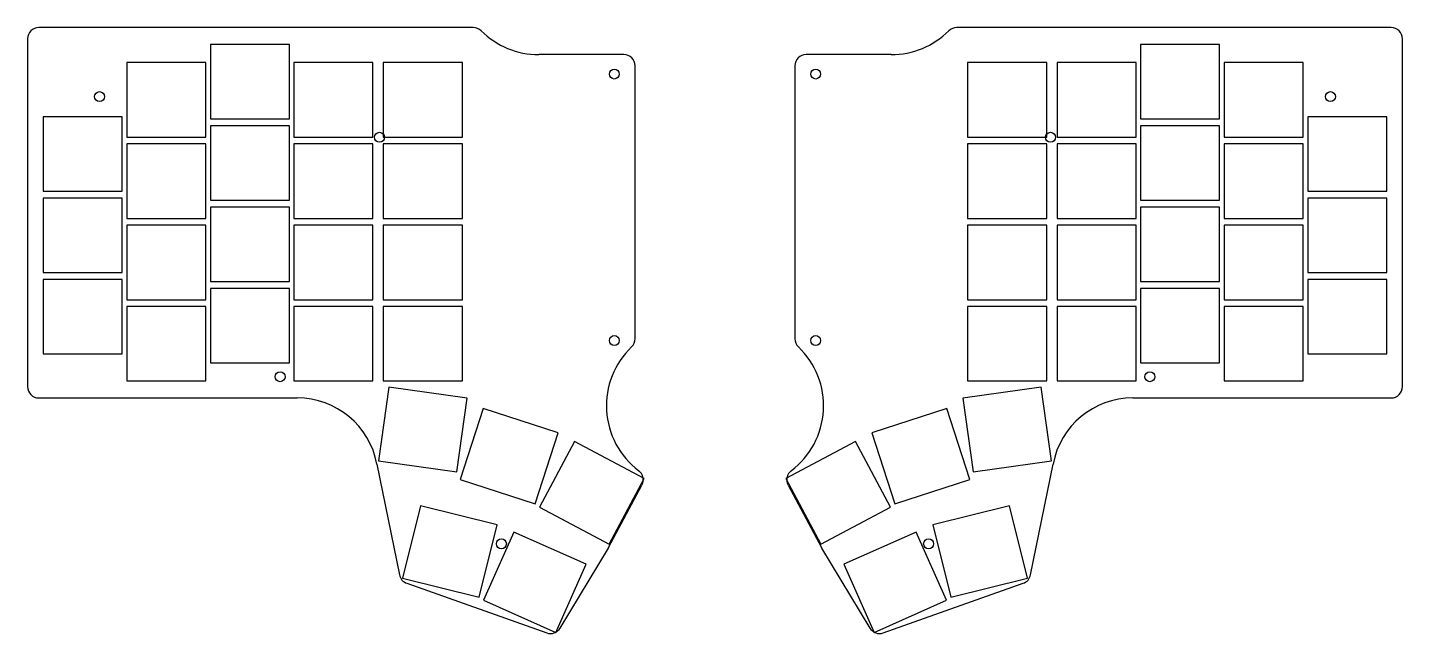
# Model space of a CAD drawing. Header units: millimetres. Extents: x 48 to 352, y -224 to -90.
import ezdxf

# ---------------------------------------------------------------- set-up
doc = ezdxf.new("R2010")
doc.units = ezdxf.units.MM

msp = doc.modelspace()

# ---------------------------------------------------------------- linework, layer by layer
at = {"linetype": 'CONTINUOUS'}
for p, q in [((146.48, -90), (50.25, -90)), ((349.75, -90), (253.52, -90)), ((47.75, -92.5), (47.75, -169.5)), ((105.75, -93.75), (88.25, -93.75)), ((88.25, -93.75), (88.25, -110.25)), ((105.75, -110.25), (105.75, -93.75)), ((311.75, -93.75), (294.25, -93.75)), ((294.25, -93.75), (294.25, -110.25)), ((311.75, -110.25), (311.75, -93.75)), ((352.25, -169.5), (352.25, -92.5)), ((179.8, -96), (160.97, -96)), ((239.03, -96), (220.2, -96)), ((87.25, -97.75), (69.75, -97.75)), ((69.75, -97.75), (69.75, -114.25)), ((87.25, -114.25), (87.25, -97.75)), ((124.25, -97.75), (106.75, -97.75)), ((106.75, -97.75), (106.75, -114.25)), ((124.25, -114.25), (124.25, -97.75)), ((144.05, -97.75), (126.55, -97.75)), ((126.55, -97.75), (126.55, -114.25)), ((144.05, -114.25), (144.05, -97.75)), ((182.3, -158.89), (182.3, -98.5)), ((217.7, -98.5), (217.7, -158.89)), ((273.45, -97.75), (255.95, -97.75)), ((255.95, -97.75), (255.95, -114.25)), ((273.45, -114.25), (273.45, -97.75)), ((293.25, -97.75), (275.75, -97.75)), ((275.75, -97.75), (275.75, -114.25)), ((293.25, -114.25), (293.25, -97.75)), ((330.25, -97.75), (312.75, -97.75)), ((312.75, -97.75), (312.75, -114.25)), ((330.25, -114.25), (330.25, -97.75)), ((68.75, -109.75), (51.25, -109.75)), ((51.25, -109.75), (51.25, -126.25)), ((68.75, -126.25), (68.75, -109.75)), ((88.25, -110.25), (105.75, -110.25)), ((105.75, -111.75), (88.25, -111.75)), ((88.25, -111.75), (88.25, -128.25)), ((105.75, -128.25), (105.75, -111.75)), ((294.25, -110.25), (311.75, -110.25)), ((311.75, -111.75), (294.25, -111.75)), ((294.25, -111.75), (294.25, -128.25)), ((311.75, -128.25), (311.75, -111.75)), ((348.75, -109.75), (331.25, -109.75)), ((331.25, -109.75), (331.25, -126.25)), ((348.75, -126.25), (348.75, -109.75)), ((69.75, -114.25), (87.25, -114.25)), ((106.75, -114.25), (124.25, -114.25)), ((126.55, -114.25), (144.05, -114.25)), ((255.95, -114.25), (273.45, -114.25)), ((275.75, -114.25), (293.25, -114.25)), ((312.75, -114.25), (330.25, -114.25)), ((87.25, -115.75), (69.75, -115.75)), ((69.75, -115.75), (69.75, -132.25)), ((87.25, -132.25), (87.25, -115.75)), ((124.25, -115.75), (106.75, -115.75)), ((106.75, -115.75), (106.75, -132.25)), ((124.25, -132.25), (124.25, -115.75)), ((144.05, -115.75), (126.55, -115.75)), ((126.55, -115.75), (126.55, -132.25)), ((144.05, -132.25), (144.05, -115.75)), ((273.45, -115.75), (255.95, -115.75)), ((255.95, -115.75), (255.95, -132.25)), ((273.45, -132.25), (273.45, -115.75)), ((293.25, -115.75), (275.75, -115.75)), ((275.75, -115.75), (275.75, -132.25)), ((293.25, -132.25), (293.25, -115.75)), ((330.25, -115.75), (312.75, -115.75)), ((312.75, -115.75), (312.75, -132.25)), ((330.25, -132.25), (330.25, -115.75)), ((51.25, -126.25), (68.75, -126.25)), ((68.75, -127.75), (51.25, -127.75)), ((51.25, -127.75), (51.25, -144.25)), ((68.75, -144.25), (68.75, -127.75)), ((331.25, -126.25), (348.75, -126.25)), ((348.75, -127.75), (331.25, -127.75)), ((331.25, -127.75), (331.25, -144.25)), ((348.75, -144.25), (348.75, -127.75)), ((88.25, -128.25), (105.75, -128.25)), ((105.75, -129.75), (88.25, -129.75)), ((88.25, -129.75), (88.25, -146.25)), ((105.75, -146.25), (105.75, -129.75)), ((294.25, -128.25), (311.75, -128.25)), ((311.75, -129.75), (294.25, -129.75)), ((294.25, -129.75), (294.25, -146.25)), ((311.75, -146.25), (311.75, -129.75)), ((69.75, -132.25), (87.25, -132.25)), ((87.25, -133.75), (69.75, -133.75)), ((69.75, -133.75), (69.75, -150.25)), ((87.25, -150.25), (87.25, -133.75)), ((106.75, -132.25), (124.25, -132.25)), ((124.25, -133.75), (106.75, -133.75)), ((106.75, -133.75), (106.75, -150.25)), ((124.25, -150.25), (124.25, -133.75)), ((126.55, -132.25), (144.05, -132.25)), ((144.05, -133.75), (126.55, -133.75)), ((126.55, -133.75), (126.55, -150.25)), ((144.05, -150.25), (144.05, -133.75)), ((255.95, -132.25), (273.45, -132.25)), ((273.45, -133.75), (255.95, -133.75)), ((255.95, -133.75), (255.95, -150.25)), ((273.45, -150.25), (273.45, -133.75)), ((275.75, -132.25), (293.25, -132.25)), ((293.25, -133.75), (275.75, -133.75)), ((275.75, -133.75), (275.75, -150.25)), ((293.25, -150.25), (293.25, -133.75)), ((312.75, -132.25), (330.25, -132.25)), ((330.25, -133.75), (312.75, -133.75)), ((312.75, -133.75), (312.75, -150.25)), ((330.25, -150.25), (330.25, -133.75)), ((51.25, -144.25), (68.75, -144.25)), ((68.75, -145.75), (51.25, -145.75)), ((51.25, -145.75), (51.25, -162.25)), ((68.75, -162.25), (68.75, -145.75)), ((331.25, -144.25), (348.75, -144.25)), ((348.75, -145.75), (331.25, -145.75)), ((331.25, -145.75), (331.25, -162.25)), ((348.75, -162.25), (348.75, -145.75)), ((88.25, -146.25), (105.75, -146.25)), ((105.75, -147.75), (88.25, -147.75)), ((88.25, -147.75), (88.25, -164.25)), ((105.75, -164.25), (105.75, -147.75)), ((294.25, -146.25), (311.75, -146.25)), ((311.75, -147.75), (294.25, -147.75)), ((294.25, -147.75), (294.25, -164.25)), ((311.75, -164.25), (311.75, -147.75)), ((69.75, -150.25), (87.25, -150.25)), ((87.25, -151.75), (69.75, -151.75)), ((69.75, -151.75), (69.75, -168.25)), ((87.25, -168.25), (87.25, -151.75)), ((106.75, -150.25), (124.25, -150.25)), ((124.25, -151.75), (106.75, -151.75)), ((106.75, -151.75), (106.75, -168.25)), ((124.25, -168.25), (124.25, -151.75)), ((126.55, -150.25), (144.05, -150.25)), ((144.05, -151.75), (126.55, -151.75)), ((126.55, -151.75), (126.55, -168.25)), ((144.05, -168.25), (144.05, -151.75)), ((255.95, -150.25), (273.45, -150.25)), ((273.45, -151.75), (255.95, -151.75)), ((255.95, -151.75), (255.95, -168.25)), ((273.45, -168.25), (273.45, -151.75)), ((275.75, -150.25), (293.25, -150.25)), ((293.25, -151.75), (275.75, -151.75)), ((275.75, -151.75), (275.75, -168.25)), ((293.25, -168.25), (293.25, -151.75)), ((312.75, -150.25), (330.25, -150.25)), ((330.25, -151.75), (312.75, -151.75)), ((312.75, -151.75), (312.75, -168.25)), ((330.25, -168.25), (330.25, -151.75)), ((51.25, -162.25), (68.75, -162.25)), ((88.25, -164.25), (105.75, -164.25)), ((294.25, -164.25), (311.75, -164.25)), ((331.25, -162.25), (348.75, -162.25)), ((69.75, -168.25), (87.25, -168.25)), ((106.75, -168.25), (124.25, -168.25)), ((127.78, -169.61), (125.49, -185.95)), ((126.55, -168.25), (144.05, -168.25)), ((145.11, -172.05), (127.78, -169.61)), ((272.22, -169.61), (254.89, -172.05)), ((255.95, -168.25), (273.45, -168.25)), ((274.51, -185.95), (272.22, -169.61)), ((275.75, -168.25), (293.25, -168.25)), ((312.75, -168.25), (330.25, -168.25)), ((50.25, -172), (107.45, -172)), ((142.82, -188.39), (145.11, -172.05)), ((254.89, -172.05), (257.18, -188.39)), ((292.55, -172), (349.75, -172)), ((148.63, -174.35), (143.53, -190.04)), ((165.27, -179.76), (148.63, -174.35)), ((251.37, -174.35), (234.73, -179.76)), ((256.47, -190.04), (251.37, -174.35)), ((160.17, -195.45), (165.27, -179.76)), ((168.85, -181.61), (161.1, -196.18)), ((184.3, -189.82), (168.85, -181.61)), ((231.15, -181.61), (215.7, -189.82)), ((238.9, -196.18), (231.15, -181.61)), ((234.73, -179.76), (239.83, -195.45)), ((125.14, -186.66), (130.11, -211.17)), ((125.49, -185.95), (142.82, -188.39)), ((257.18, -188.39), (274.51, -185.95)), ((269.89, -211.17), (274.86, -186.66)), ((143.53, -190.04), (160.17, -195.45)), ((176.45, -205.11), (183.81, -191.28)), ((176.55, -204.39), (184.3, -189.82)), ((215.7, -189.82), (223.45, -204.39)), ((216.19, -191.28), (223.55, -205.11)), ((239.83, -195.45), (256.47, -190.04)), ((134.81, -195.88), (130.81, -211.89)), ((151.79, -200.11), (134.81, -195.88)), ((161.1, -196.18), (176.55, -204.39)), ((223.45, -204.39), (238.9, -196.18)), ((265.19, -195.88), (248.21, -200.11)), ((269.19, -211.89), (265.19, -195.88)), ((147.79, -216.12), (151.79, -200.11)), ((248.21, -200.11), (252.21, -216.12)), ((155.46, -201.7), (148.75, -216.78)), ((171.45, -208.82), (155.46, -201.7)), ((244.54, -201.7), (228.55, -208.82)), ((251.25, -216.78), (244.54, -201.7)), ((165.71, -222.94), (176.39, -205.23)), ((223.61, -205.23), (234.29, -222.94)), ((164.74, -223.9), (171.45, -208.82)), ((228.55, -208.82), (235.26, -223.9)), ((130.81, -211.89), (147.79, -216.12)), ((131.72, -213.03), (162.74, -224)), ((237.26, -224), (268.28, -213.03)), ((252.21, -216.12), (269.19, -211.89)), ((148.75, -216.78), (164.74, -223.9)), ((235.26, -223.9), (251.25, -216.78))]:
    msp.add_line(p, q, dxfattribs=at)
for centre in [(177.7, -100.3), (222.3, -100.3), (63.7, -105.3), (336.3, -105.3), (125.7, -114.3), (274.3, -114.3), (177.7, -159.3), (222.3, -159.3), (103.7, -167.3), (296.3, -167.3), (152.7, -204.3), (247.3, -204.3)]:
    msp.add_circle(centre, 1.1, dxfattribs=at)
for centre, radius, start, end in [((50.25, -92.5), 2.5, 90, 180), ((146.48, -92.5), 2.5, 45.017, 90), ((160.97, -78), 18, 225.017, 270), ((239.03, -78), 18, 270, 314.983), ((253.52, -92.5), 2.5, 90, 134.983), ((349.75, -92.5), 2.5, 0, 90), ((179.8, -98.5), 2.5, 0, 90), ((220.2, -98.5), 2.5, 90, 180), ((193.94, -173.73), 18, 133.611, 232.9995), ((179.8, -158.89), 2.5, 313.611, 0), ((206.06, -173.73), 18, 307.0005, 46.389), ((220.2, -158.89), 2.5, 180, 226.389), ((50.25, -169.5), 2.5, 180, 270), ((349.75, -169.5), 2.5, 270, 0), ((107.45, -190), 18, 370.694, 90), ((292.55, -190), 18, 90, 169.306), ((181.6, -190.1), 2.5, 332, 52.9995), ((218.4, -190.1), 2.5, 127.0005, 208), ((174.25, -203.94), 2.5, 328.9208, 332), ((225.75, -203.94), 2.5, 208, 211.0792), ((132.56, -210.67), 2.5, 191.4713, 250.5132), ((267.44, -210.67), 2.5, 289.4868, 348.5287), ((163.57, -221.65), 2.5, 250.5132, 328.9208), ((236.43, -221.65), 2.5, 211.0792, 289.4868)]:
    msp.add_arc(centre, radius, start, end, dxfattribs=at)

doc.saveas('drawing.dxf')
